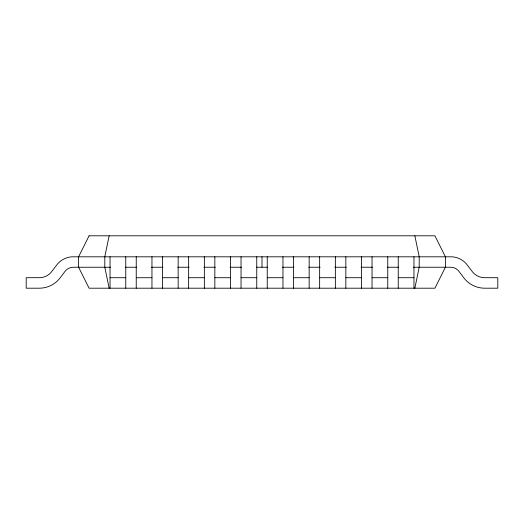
<?xml version="1.0" encoding="UTF-8"?>
<svg xmlns="http://www.w3.org/2000/svg" width="524" height="524" viewBox="0 0 524 524"><rect width="100%" height="100%" fill="white"/><g stroke="black" fill="none" stroke-linecap="round" stroke-linejoin="round"><path stroke-width="0.79" d="M109.143 235.8L104.8 256.76L104.8 267.24L109.143 288.2M414.857 288.2L419.2 267.24L419.2 256.76L414.857 235.8M110.531 267.24L73.36 267.24A10.48 10.48 0 0 0 64.976 271.432L60.26 277.72A26.2 26.2 0 0 1 39.3 288.2L26.2 288.2L26.2 277.72L40.512 277.668A15.713 15.713 0 0 0 51.103 272.369L57.607 263.88A20.967 20.967 0 0 1 71.742 256.812L452.258 256.812A20.967 20.967 0 0 1 466.393 263.88L472.897 272.369A15.713 15.713 0 0 0 483.488 277.668L497.8 277.72L497.8 288.2L484.7 288.2A26.2 26.2 0 0 1 463.74 277.72L459.024 271.432A10.48 10.48 0 0 0 450.64 267.24L413.469 267.24M125.269 267.24L136.731 267.24M151.469 267.24L162.931 267.24M177.669 267.24L189.131 267.24M203.869 267.24L215.331 267.24M230.069 267.24L241.531 267.24M256.269 267.24L267.731 267.24M282.469 267.24L293.931 267.24M308.669 267.24L320.131 267.24M334.869 267.24L346.331 267.24M361.069 267.24L372.531 267.24M387.269 267.24L398.731 267.24M110.04 277.72L125.76 277.72M136.24 277.72L151.96 277.72M162.44 277.72L178.16 277.72M188.64 277.72L204.36 277.72M214.84 277.72L230.56 277.72M241.04 277.72L256.76 277.72M267.24 277.72L282.96 277.72M293.44 277.72L309.16 277.72M319.64 277.72L335.36 277.72M345.84 277.72L361.56 277.72M372.04 277.72L387.76 277.72M398.24 277.72L413.96 277.72M413.96 256.76L413.96 288.2M398.24 256.76L398.24 288.2M387.76 256.76L387.76 288.2M372.04 256.76L372.04 288.2M361.56 256.76L361.56 288.2M345.84 256.76L345.84 288.2M335.36 256.76L335.36 288.2M319.64 256.76L319.64 288.2M309.16 256.76L309.16 288.2M293.44 256.76L293.44 288.2M282.96 256.76L282.96 288.2M267.24 256.76L267.24 288.2M262 256.76L262 267.24M256.76 256.76L256.76 288.2M241.04 256.76L241.04 288.2M230.56 256.76L230.56 288.2M214.84 256.76L214.84 288.2M204.36 256.76L204.36 288.2M188.64 256.76L188.64 288.2M178.16 256.76L178.16 288.2M162.44 256.76L162.44 288.2M151.96 256.76L151.96 288.2M136.24 256.76L136.24 288.2M125.76 256.76L125.76 288.2M110.04 256.76L110.04 288.2M89.08 235.8L78.6 256.76L78.6 267.24L89.08 288.2L434.92 288.2L445.4 267.24L445.4 256.76L434.92 235.8L89.08 235.8"/></g></svg>
